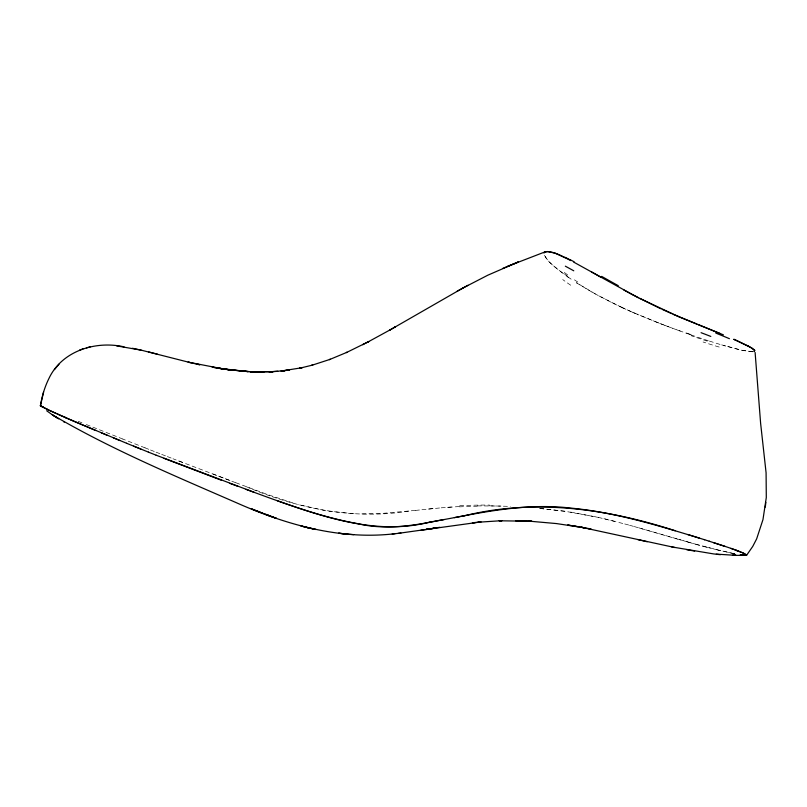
<?xml version="1.0" encoding="UTF-8"?>
<svg xmlns="http://www.w3.org/2000/svg" width="807" height="807" viewBox="0 0 807 807"><rect width="100%" height="100%" fill="white"/><g stroke="black" fill="none" stroke-linecap="round" stroke-linejoin="round"><path stroke-width="0.61" stroke-dasharray="4.04 3.03" d="M415.423 510.428L421.809 509.742M415.323 510.417L383.305 513.313L359.569 513.938M421.97 509.742L434.701 508.43M428.467 509.056L441.036 507.845M408.836 511.093C353.496 520.112 297.682 508.551 246.67 486.843M441.247 507.825L459.516 506.534M447.461 507.31L453.564 506.877M752.538 351.741L743.015 350.51L731.283 347.635M752.84 351.791L741.562 350.208L723.627 345.487M477.32 505.888L500.965 506.05M489.244 505.818L510.478 506.393M354.061 513.676L327.36 511.113L297.571 504.385M539.722 508.42L564.89 511.245L598.572 517.428M539.923 508.42L564.971 511.295M570.499 512.062L598.401 517.388L624.83 523.965M734.864 553.804L732.817 553.39M732.645 553.36L730.648 552.936M734.632 553.773L717.635 549.971M730.466 552.896L728.358 552.442M603.888 518.649L614.591 521.282M720.005 550.515L691.206 542.99M717.272 549.86L705.954 547.005M624.719 523.945L629.722 525.296M697.117 544.634L638.862 527.859M629.571 525.266L634.463 526.618M687.836 542.062L690.984 542.95M634.282 526.567L677.688 539.177M720.005 344.418L708.496 340.796M292.961 502.963L268.015 494.711L235.674 482.677M708.253 340.766L691.024 334.945M689.481 334.401L691.125 334.945M689.571 334.401L674.006 328.812M680.261 331.072L672.483 328.247M664.827 325.342L672.544 328.237M670.96 327.682L666.421 325.967M663.374 324.817L658.744 323.032M664.897 325.392L657.17 322.427M212.927 474.002L229.975 480.518M235.604 482.667L173.001 458.769M178.72 460.968L184.4 463.147M167.342 456.58L173.061 458.79M658.643 322.971L636.995 314.165M161.703 454.391L167.422 456.611M657.1 322.366L630.983 311.593M156.094 452.192L161.804 454.422M150.516 450.003L156.215 452.243M144.947 447.814L150.627 450.044M145.068 447.855L122.846 439.058M78.188 421.325L83.989 423.614M86.319 424.543L122.906 439.079M635.583 313.59L632.527 312.269M632.355 312.158L623.196 308.113M630.802 311.472L621.622 307.386M623.065 307.971L612.18 302.867M621.521 307.255L596.766 294.827M610.728 302.05L593.781 293.173L576.269 282.722M595.445 294.02L576.48 282.732M571.134 279.182L567.271 276.488M568.421 277.447L565.949 275.671M563.488 273.734C556.467 267.954 547.731 262.84 544.069 254.134M562.287 272.927C555.771 267.218 547.328 262.336 543.918 254.034M731.566 347.504A118.054 23.867 12 0 1 725.856 345.921M725.594 346.011A96.426 20.135 11.9 0 1 720.086 344.397M707.225 341.119A332.887 84.291 9.9 0 1 691.337 335.762M577.802 282.057A222.046 126.104 8.2 0 1 572.476 278.546M567.664 276.256A311.653 203.102 -1 0 1 563.871 273.512M726.845 551.988A80.579 4.59 16 0 1 719.108 550.192M706.418 547.207A62.815 3.823 16.3 0 1 697.43 544.806M459.687 505.747A418.672 297.501 -22.3 0 1 489.486 505.071M567.573 274.844A220.109 134.234 4.4 0 1 563.922 272.141M570.7 285.214A178.276 97.708 9.6 0 1 562.751 279.585M690.227 334.3A330.224 72.882 11.3 0 1 684.043 332.111M719.178 347.06A175.815 43.275 10.6 0 1 703.079 341.986M459.506 506.867A406.072 289.027 -22.3 0 1 477.23 506.231M687.524 541.88A63.622 2.673 16 0 1 677.709 539.096"/><path stroke-width="1.21" d="M740.201 554.833L746.576 555.307L752.749 546.41L756.653 538.874L762.968 519.607L766.297 497.526L766.085 472.811L760.618 423.282L755.11 352.467M765.298 507.089L765.863 502.358M76.453 422.323C65.881 417.804 55.29 413.305 45 408.171C43.467 407.394 41.924 406.617 40.411 405.81C41.934 396.459 44.627 387.199 48.844 378.665C61.756 350.853 95.599 340.483 124.026 346.839M43.598 391.97L40.421 405.8L42.932 406.94M54.422 369.626L59.022 364.149M394.835 327.148L395.349 326.855L389.549 330.204L462.905 288.049L457.206 291.176M390.043 329.912L368.274 341.805M468.09 285.244L462.381 288.331L487.781 275.217L518.447 261.892L502.731 268.438M363.301 344.377L362.696 344.69L368.89 341.492L346.344 352.598L347.071 352.266L329.427 359.619L330.335 359.276L311.633 365.359L312.773 365.036L299.589 368.234L300.95 367.952M754.172 351.59L754.757 350.238L752.063 348.14L735.197 339.868M507.684 266.31L545.25 251.804M754.121 351.418L754.656 350.5L751.055 347.656A57.055 8.827 14.1 0 0 748.422 346.153M79.52 350.137L83.02 348.846M90.162 346.929L86.389 347.827M302.504 367.649L281.007 371.059L289.37 370.01L282.642 370.857L284.478 370.665L269.044 371.856L277.729 371.331M464.479 515.744L439.24 520.454M454.402 517.64C492.613 510.185 531.662 503.447 570.68 508.077C614.732 512.233 657.271 525.276 699.417 538.118M464.61 515.744C534.638 498.413 607.489 508.723 675.207 530.754M444.052 519.557L429.455 522.23M439.038 520.475C412.458 525.882 384.868 530.138 358.026 523.723C319.411 516.813 282.632 502.751 245.933 489.324M429.284 522.21C377.858 535.334 325.746 517.711 277.497 500.814M431.836 528.595L434.852 528.101L426.257 529.473L439.825 527.294M426.257 529.473L481.022 521.917L472.377 522.825L475.333 522.512M420.719 530.32L429.243 529.019L398.012 533.397M52.203 414.697C110.862 449.166 173.939 475.525 236.239 502.66C285.91 524.671 340.352 540.276 395.148 533.689M392.192 533.992L400.928 533.094M478.037 522.24L502.055 520.656L499.13 520.787L531.874 521.261L522.129 520.808M255.244 371.916L273.119 371.674L250.241 371.684L261.952 372.027M733.876 555.367L736.095 555.367L714.124 553.995L671.676 546.904M734.683 555.377L735.338 555.367L733.139 555.367L739.747 555.367M257.231 371.926L264.101 371.956M525.085 520.929L515.502 520.616L518.397 520.717M252.541 371.785L243.24 371.23L255.062 371.916M528.867 521.13L556.467 523.572L584.268 527.768L574.604 526.114M245.58 371.402L226.828 369.495L248.163 371.613L219.544 368.416L231.448 370.06L212.191 367.165L224.265 369.122L188.081 362.121L199.854 364.774L197.493 364.25M344.327 533.851L353.698 534.627M716.354 554.258L720.439 554.691M116.632 345.88L141.225 350.157L190.23 362.605M577.409 526.588L567.704 525.034L570.468 525.478M740.675 554.873C761.162 557.183 712.591 542.556 713.66 542.647M686.707 549.728L694.645 551.07M588.152 528.504L591.027 529.019L581.423 527.274L674.874 547.539M132.439 348.271L141.225 350.157M637.944 539.641L647.184 541.739M310.261 528.272L300.93 525.972L304.794 526.931M157.496 354.212L148.478 351.892M687.746 534.506L704.652 539.762M704.39 539.681L709.474 541.295M709.212 541.215L724.989 546.379M730.809 548.367L737.608 550.788M254.114 492.3L156.104 455.188M229.692 483.302L237.904 486.339M221.3 480.215L163.972 458.305M262.446 513.151L251.229 508.783L269.609 515.865M148.397 452.112L156.175 455.219M148.478 452.142L133.589 446.12M696.693 324.061L677.819 316.324M140.973 449.116L126.548 443.255M698.206 324.676L720.298 333.624M723.425 334.865L673.068 314.286M126.638 443.285L76.645 422.424M113.394 437.838L119.87 440.511M101.339 432.834L107.22 435.286M95.761 430.514L72.65 420.709M677.88 316.294L639.931 298.55M742.258 552.603L746.646 555.125M40.38 405.79L42.751 406.869M72.327 420.548L64.984 417.35M733.906 339.333L735.177 339.888M733.946 339.323L748.523 346.163M671.606 313.59L662.164 309.363M56.369 413.537L50.871 411.035M660.63 308.708L633.545 295.201M565.102 257.715L555.045 253.176L547.903 251.572A12.287 3.864 28.7 0 0 547.227 251.562L544.251 252.541A9.482 2.996 28.8 0 0 543.979 252.995L544.19 252.571A16.301 5.074 28.4 0 1 546.117 251.592C555.085 251.491 562.983 256.828 570.801 260.57M47.926 409.633L41.944 406.617M41.47 406.375L40.481 405.86M638.438 297.864L573.747 262.134M633.545 295.281L623.761 289.945M591.592 271.969L601.175 277.346M64.267 422.111L63.662 421.768M58.729 418.873L52.727 415.06L57.852 418.329M46.645 410.743L52.475 414.889M565.162 257.352A81.568 19.65 27.4 0 1 570.468 260.036M570.529 259.915A77.714 17.593 27.3 0 1 574.059 261.75M715.829 333.099A214.733 27.71 16.1 0 1 729.417 338.688M736.176 550.424A72.801 3.198 15.9 0 1 741.159 552.321M701.081 332.696A175.079 20.71 16.6 0 1 710.816 336.438M618.283 285.688A224.497 12.569 30.4 0 1 601.659 276.398M565.344 266.179A113.858 5.124 28.6 0 1 573.767 270.799M66.063 417.754A99.332 2.582 22.3 0 1 57.418 413.941M50.014 410.713A46.191 1.342 22 0 1 47.29 409.391M733.351 555.357L732.443 555.357L733.966 555.367L733.351 555.357M342.148 533.578L338.557 533.225L347.898 534.173L342.148 533.578M311.875 528.585L306.398 527.344L315.719 529.483L311.875 528.585M272.342 516.823L265.574 514.341L276.468 518.356L272.342 516.823"/></g></svg>
